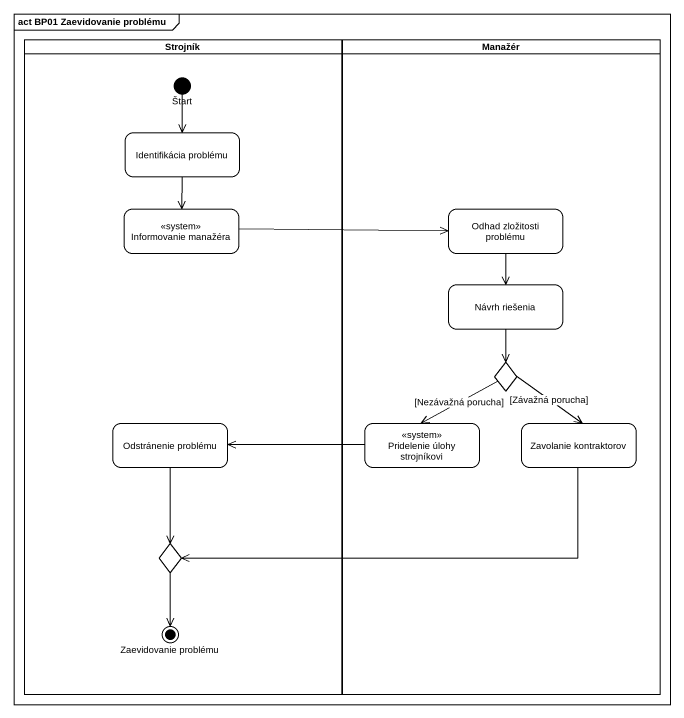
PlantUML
@startuml
mainframe act BP01 Zaevidovanie problému
hide empty description
state Strojník <<partition>> {
  state Štart <<start>>
  state "Identifikácia problému" as Identifikácia_problému
  state "Informovanie manažéra" as Informovanie_manažéra <<system>>
  state "Odstránenie problému" as Odstránenie_problému
  state choice2 <<choice>>
  state "Zaevidovanie problému" as Zaevidovanie_problému <<end>>
}
state Manažér <<partition>> {
  state "Odhad zložitosti problému" as Odhad_zložitosti_problému
  state "Návrh riešenia" as Návrh_riešenia
  state choice1 <<choice>>
  state "Pridelenie úlohy strojníkovi" as Pridelenie_úlohy_strojníkovi <<system>>
  state "Zavolanie kontraktorov" as Zavolanie_kontraktorov
}
Štart --> Identifikácia_problému
Identifikácia_problému --> Informovanie_manažéra
Informovanie_manažéra -right-> Odhad_zložitosti_problému
Odhad_zložitosti_problému --> Návrh_riešenia
Návrh_riešenia --> choice1
choice1 --> Pridelenie_úlohy_strojníkovi : [Nezávažná porucha]
choice1 --> Zavolanie_kontraktorov : [Závažná porucha]
Odstránenie_problému --> choice2
Pridelenie_úlohy_strojníkovi -left-> Odstránenie_problému
Zavolanie_kontraktorov -left-> choice2
choice2 --> Zaevidovanie_problému
@enduml
